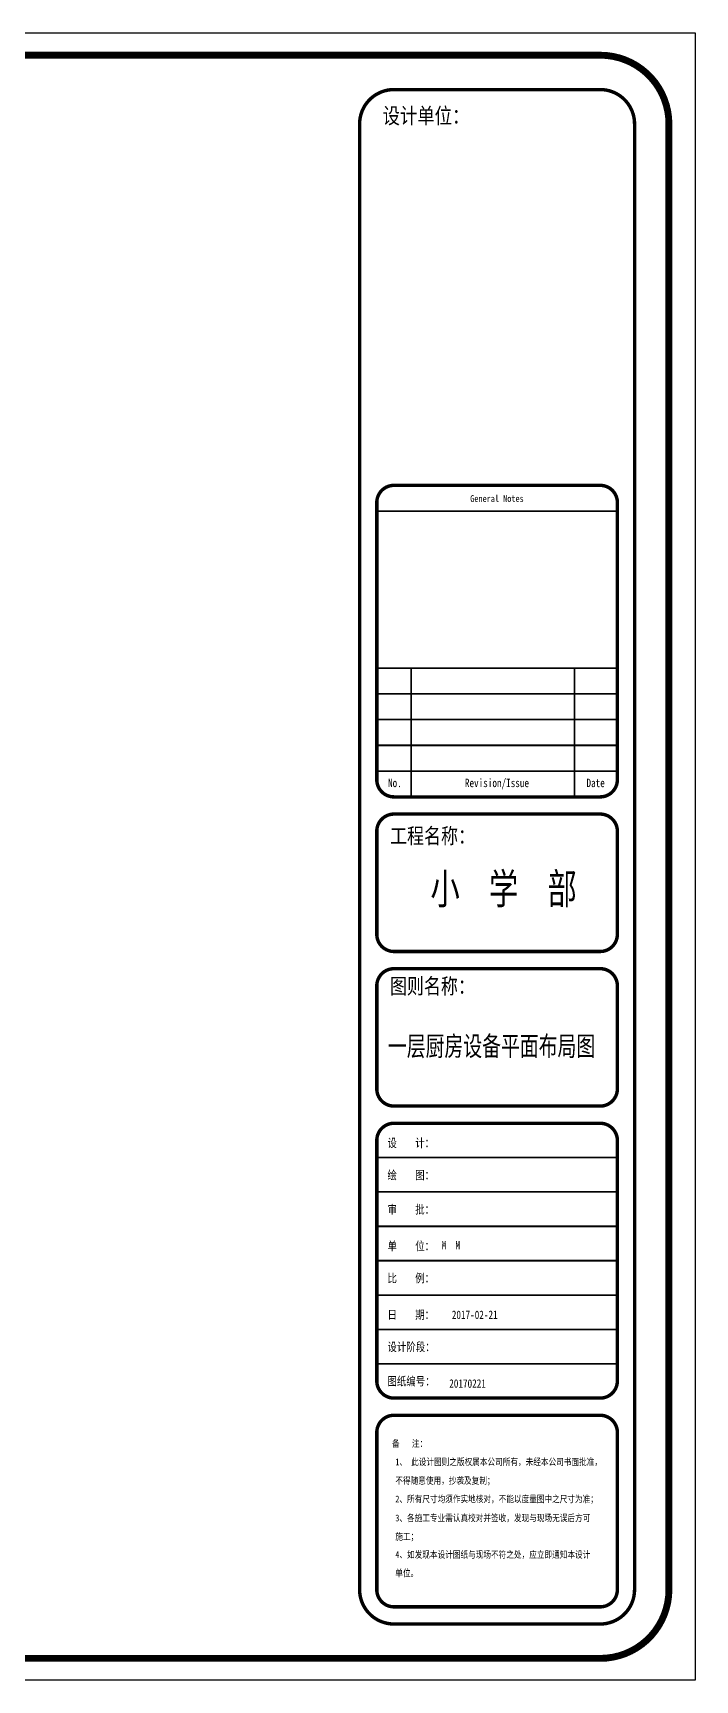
# Model space of a CAD drawing. Extents: x 1158414 to 1597620, y -840005 to -760676.
# Drawn here: x 1241596 to 1273470, y -840005 to -760676 of the extents above; entities that cross this region are included whole.
import ezdxf
from ezdxf.enums import TextEntityAlignment as Align

# ---------------------------------------------------------------- set-up
doc = ezdxf.new("R2010")
doc.units = 0
doc.header["$LTSCALE"] = 1000
doc.layers.add('000外框', color=7, linetype='Continuous')
doc.layers.add('外框', color=7, linetype='Continuous')
doc.styles.add('宋体平面', font='', dxfattribs={"width": 0.8})
doc.styles.add('黑体', font='simhei.ttf', dxfattribs={"width": 0.7})
doc.styles.get('宋体平面').set_extended_font_data('SimSun')

msp = doc.modelspace()

# ---------------------------------------------------------------- linework, layer by layer
at = {"layer": '外框', "lineweight": -2}
for p, q in [((1160265.3, -760676.1), (1273470.5, -760676.1)), ((1273470.5, -760676.1), (1273470.5, -840004.9)), ((1273470.5, -840004.9), (1160265.3, -840004.9))]:
    msp.add_line(p, q, dxfattribs=at)
for points, const_width in [([(1164663.5, -838960.7), (1268904.1, -838960.7, 0.4142136), (1272213.3, -835651.5), (1272213.3, -765057.2, 0.4142136), (1268904.1, -761748), (1164663.5, -761748, 0.4142136), (1161354.3, -765057.2), (1161354.3, -835651.5, 0.4142136)], 330.9), ([(1258976.4, -837306.1), (1268904.1, -837306.1, 0.4142136), (1270558.7, -835651.5), (1270558.7, -765057.2, 0.4142136), (1268904.1, -763402.6), (1258976.4, -763402.6, 0.4142136), (1257321.8, -765057.2), (1257321.8, -835651.5, 0.4142136)], 165.5), ([(1258976.4, -797469.5), (1268904.1, -797469.5, 0.4142136), (1269731.4, -796642.2), (1269731.4, -783292.2, 0.4142136), (1268904.1, -782464.9), (1258976.4, -782464.9, 0.4142136), (1258149.1, -783292.2), (1258149.1, -796642.2, 0.4142136)], 165.5), ([(1258976.4, -804915.3), (1268904.1, -804915.3, 0.4142136), (1269731.4, -804088), (1269731.4, -799124.1, 0.4142136), (1268904.1, -798296.8), (1258976.4, -798296.8, 0.4142136), (1258149.1, -799124.1), (1258149.1, -804088, 0.4142136)], 165.5), ([(1258976.4, -812361), (1268904.1, -812361, 0.4142136), (1269731.4, -811533.7), (1269731.4, -806569.9, 0.4142136), (1268904.1, -805742.6), (1258976.4, -805742.6, 0.4142136), (1258149.1, -806569.9), (1258149.1, -811533.7, 0.4142136)], 165.5), ([(1258976.4, -826425.2), (1268904.1, -826425.2, 0.4142136), (1269731.4, -825597.9), (1269731.4, -814015.6, 0.4142136), (1268904.1, -813188.3), (1258976.4, -813188.3, 0.4142136), (1258149.1, -814015.6), (1258149.1, -825597.9, 0.4142136)], 165.5), ([(1258976.4, -836478.8), (1268904.1, -836478.8, 0.4142136), (1269731.4, -835651.5), (1269731.4, -828079.8, 0.4142136), (1268904.1, -827252.5), (1258976.4, -827252.5, 0.4142136), (1258149.1, -828079.8), (1258149.1, -835651.5, 0.4142136)], 165.5)]:
    msp.add_lwpolyline(points, format="xyb", close=True, dxfattribs=dict(at, const_width=const_width))
at = {"layer": '外框', "lineweight": -2, "const_width": 82.7}
for points in [[(1258149.1, -783705.9), (1269731.4, -783705.9)], [(1258149.1, -791264.7), (1269731.4, -791264.7)], [(1259803.7, -797469.5), (1259803.7, -791264.7)], [(1267663.1, -797469.5), (1267663.1, -791264.7)], [(1258149.1, -792505.7), (1269731.4, -792505.7)], [(1258149.1, -793746.6), (1269731.4, -793746.6)], [(1258149.1, -794987.6), (1269731.4, -794987.6)], [(1258149.1, -796228.6), (1269731.4, -796228.6)], [(1258149.1, -814842.9), (1269731.4, -814842.9)], [(1258149.1, -816497.5), (1269731.4, -816497.5)], [(1258149.1, -818152.2), (1269731.4, -818152.2)], [(1258149.1, -819806.8), (1269731.4, -819806.8)], [(1258149.1, -821461.4), (1269731.4, -821461.4)], [(1258149.1, -823116), (1269731.4, -823116)], [(1258149.1, -824770.6), (1269731.4, -824770.6)]]:
    msp.add_lwpolyline(points, dxfattribs=at)

# ---------------------------------------------------------------- texts
at = {"layer": '000外框', "width": 15623.866, "attachment_point": 1, "style": '黑体'}
for s, insert, char_height in [('小  学  部', (1260733.1, -801155.4), 1477.04), ('一层厨房设备平面布局图', (1258685.2, -808995), 950.226)]:
    msp.add_mtext(s, dxfattribs=dict(at, insert=insert, char_height=char_height))
at = {"layer": '外框', "style": '宋体平面', "width": 0.8}
for s, height, p in [('设计单位：', 764.9, (1258431, -765045.3)), ('工程名称：', 749.6, (1258787.3, -799721.1)), ('图则名称：', 749.6, (1258782.3, -806955))]:
    msp.add_text(s, height=height, dxfattribs=at).set_placement(p)
at = {"layer": '外框', "lineweight": -2, "style": '宋体平面', "width": 0.8}
for s, height, p in [('General Notes', 330.922, (1263934.6, -783100.9)), ('No.', 405.22, (1259021.4, -796796.4)), ('Revision/Issue', 405.222, (1263934.6, -796796.4)), ('Date', 405.22, (1268685, -796796.4))]:
    msp.add_text(s, height=height, dxfattribs=at).set_placement(p, align=Align.MIDDLE_CENTER)
for s, height, p in [('设    计：', 405.22, (1258663.3, -814342.5)), ('绘    图：', 405.22, (1258663.3, -815890.7)), ('审    批：', 405.22, (1258663.3, -817545.3)), ('单    位：', 405.22, (1258663.3, -819306.3)), ('M  M', 405.22, (1261273.1, -819265.9)), ('比    例：', 405.22, (1258663.3, -820854.6)), ('日    期：', 405.22, (1258663.3, -822615.6)), ('2017-02-21', 405.22, (1261760.3, -822615.6)), ('设计阶段：', 405.22, (1258663.3, -824163.8)), ('图纸编号：', 405.22, (1258663.3, -825818.4)), ('20170221', 405.22, (1261636.8, -825924.8)), ('备   注：', 328.23, (1258881.3, -828778.5)), ('1、 此设计图则之版权属本公司所有，未经本公司书面批准，', 328.23, (1259041, -829659.5)), ('不得随意使用，抄袭及复制；', 328.23, (1259041, -830560.2)), ('2、所有尺寸均须作实地核对，不能以度量图中之尺寸为准；', 328.23, (1259041, -831449)), ('3、各施工专业需认真校对并签收，发现与现场无误后方可', 328.23, (1259041, -832363.2)), ('施工；', 328.23, (1259041, -833252.5)), ('4、如发现本设计图纸与现场不符之处，应立即通知本设计', 328.23, (1259041, -834124.3)), ('单位。', 328.23, (1259041, -835013.6))]:
    msp.add_text(s, height=height, dxfattribs=at).set_placement(p)

doc.saveas('drawing.dxf')
